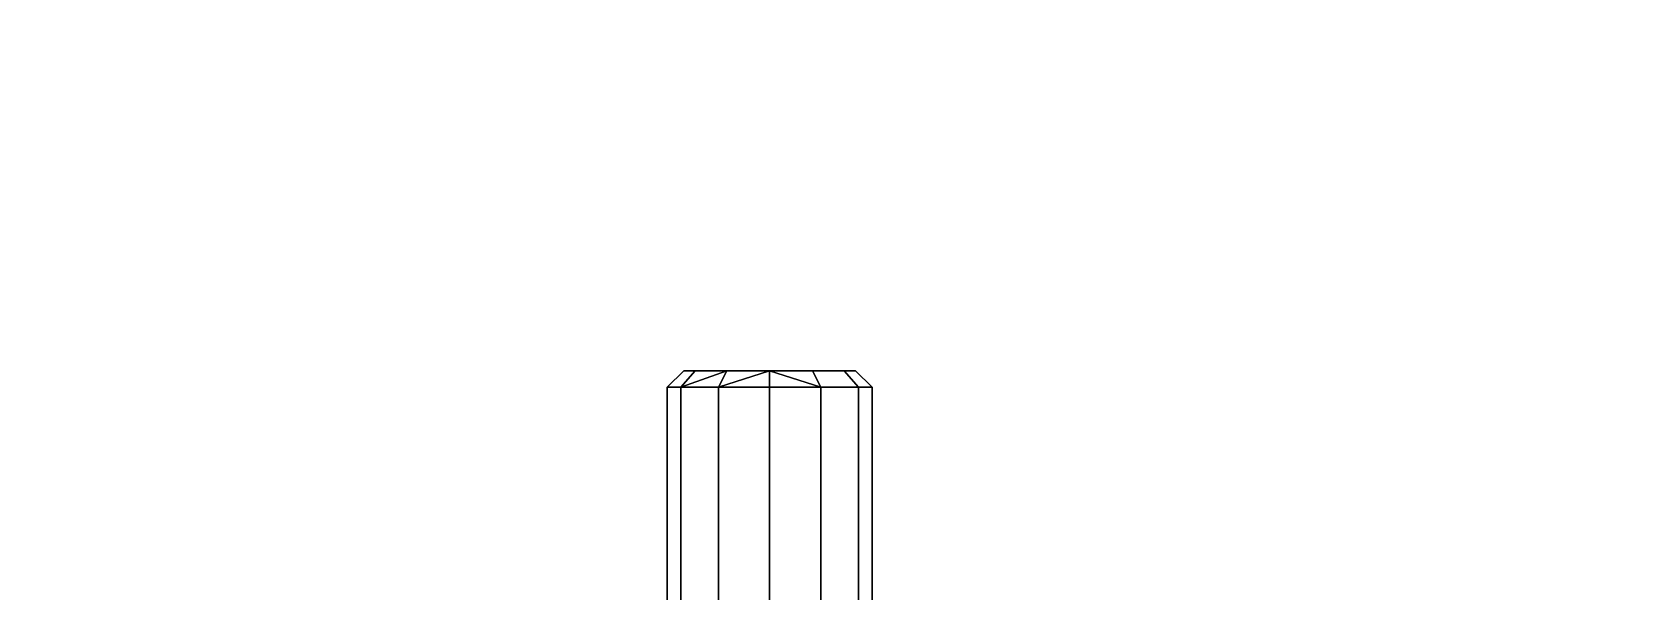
# Model space of a CAD drawing. Extents: x -80 to 2901, y -3352 to 80.
# Drawn here: x 2274.92 to 2323.5, y -1351.69 to -1334.75 of the extents above; entities that cross this region are included whole.
import ezdxf

# ---------------------------------------------------------------- set-up
doc = ezdxf.new("R2010")
doc.units = 0

# ---------------------------------------------------------------- blocks, each defined once
blk = doc.blocks.new('cocina Juan v2.alacena 2p.Lateral Izquierdo1', base_point=(0, 18, 686))
at = {"layer": 'blanco', "color": 0}
for points in [[(18, 18, 686), (18, 577, 686), (0, 577, 686), (0, 18, 686)], [(18, 577, 20), (18, 18, 20), (0, 18, 20), (0, 577, 20)]]:
    blk.add_3dface(points, dxfattribs=at)
blk = doc.blocks.new('cocina Juan v2.alacena 2p.Lateral Izquierdo2', base_point=(19.5, 60.75, 591.5))
at = {"layer": 'ACCESSORY', "color": 0}
for points in [[(11.5, 58.935, 583.55), (11.5, 59.35, 582), (11, 58.85, 582), (11, 58.502, 583.3)], [(11.5, 59.35, 582), (11.5, 58.935, 580.45), (11, 58.502, 580.7), (11, 58.85, 582)], [(11.5, 58.935, 551.55), (11.5, 59.35, 550), (11, 58.85, 550), (11, 58.502, 551.3)], [(11.5, 59.35, 550), (11.5, 58.935, 548.45), (11, 58.502, 548.7), (11, 58.85, 550)], [(11.5, 59.35, 582), (11.5, 58.935, 583.55), (19.5, 58.935, 583.55), (19.5, 59.35, 582)], [(11.5, 58.935, 580.45), (11.5, 59.35, 582), (19.5, 59.35, 582), (19.5, 58.935, 580.45)], [(11.5, 59.35, 550), (11.5, 58.935, 551.55), (19.5, 58.935, 551.55), (19.5, 59.35, 550)], [(11.5, 58.935, 548.45), (11.5, 59.35, 550), (19.5, 59.35, 550), (19.5, 58.935, 548.45)], [(11.5, 57.8, 584.685), (11.5, 58.935, 583.55), (11, 58.502, 583.3), (11, 57.55, 584.252)], [(11.5, 58.935, 580.45), (11.5, 57.8, 579.315), (11, 57.55, 579.748), (11, 58.502, 580.7)], [(11.5, 57.8, 552.685), (11.5, 58.935, 551.55), (11, 58.502, 551.3), (11, 57.55, 552.252)], [(11.5, 58.935, 548.45), (11.5, 57.8, 547.315), (11, 57.55, 547.748), (11, 58.502, 548.7)], [(11.5, 58.935, 583.55), (11.5, 57.8, 584.685), (19.5, 57.8, 584.685), (19.5, 58.935, 583.55)], [(11.5, 57.8, 579.315), (11.5, 58.935, 580.45), (19.5, 58.935, 580.45), (19.5, 57.8, 579.315)], [(11.5, 58.935, 551.55), (11.5, 57.8, 552.685), (19.5, 57.8, 552.685), (19.5, 58.935, 551.55)], [(11.5, 57.8, 547.315), (11.5, 58.935, 548.45), (19.5, 58.935, 548.45), (19.5, 57.8, 547.315)], [(11.5, 56.25, 585.1), (11.5, 57.8, 584.685), (11, 57.55, 584.252), (11, 56.25, 584.6)], [(11.5, 57.8, 579.315), (11.5, 56.25, 578.9), (11, 56.25, 579.4), (11, 57.55, 579.748)], [(11.5, 56.25, 553.1), (11.5, 57.8, 552.685), (11, 57.55, 552.252), (11, 56.25, 552.6)], [(11.5, 57.8, 584.685), (11.5, 56.25, 585.1), (19.5, 56.25, 585.1), (19.5, 57.8, 584.685)], [(11.5, 56.25, 578.9), (11.5, 57.8, 579.315), (19.5, 57.8, 579.315), (19.5, 56.25, 578.9)], [(11.5, 57.8, 552.685), (11.5, 56.25, 553.1), (19.5, 56.25, 553.1), (19.5, 57.8, 552.685)], [(11.5, 56.25, 546.9), (11.5, 57.8, 547.315), (19.5, 57.8, 547.315), (19.5, 56.25, 546.9)], [(11, 54.95, 579.748), (11, 56.25, 579.4), (11.5, 56.25, 578.9), (11.5, 54.7, 579.315)], [(11, 56.25, 552.6), (11, 54.95, 552.252), (11.5, 54.7, 552.685), (11.5, 56.25, 553.1)], [(11, 54.95, 547.748), (11, 56.25, 547.4), (11.5, 56.25, 546.9), (11.5, 54.7, 547.315)], [(11.5, 56.25, 585.1), (11.5, 54.7, 584.685), (19.5, 54.7, 584.685), (19.5, 56.25, 585.1)], [(11.5, 54.7, 579.315), (11.5, 56.25, 578.9), (19.5, 56.25, 578.9), (19.5, 54.7, 579.315)], [(11.5, 56.25, 553.1), (11.5, 54.7, 552.685), (19.5, 54.7, 552.685), (19.5, 56.25, 553.1)], [(11.5, 54.7, 547.315), (11.5, 56.25, 546.9), (19.5, 56.25, 546.9), (19.5, 54.7, 547.315)], [(11, 53.998, 580.7), (11, 54.95, 579.748), (11.5, 54.7, 579.315), (11.5, 53.565, 580.45)], [(11, 54.95, 552.252), (11, 53.998, 551.3), (11.5, 53.565, 551.55), (11.5, 54.7, 552.685)], [(11, 53.998, 548.7), (11, 54.95, 547.748), (11.5, 54.7, 547.315), (11.5, 53.565, 548.45)], [(11.5, 54.7, 584.685), (11.5, 53.565, 583.55), (19.5, 53.565, 583.55), (19.5, 54.7, 584.685)], [(11.5, 53.565, 580.45), (11.5, 54.7, 579.315), (19.5, 54.7, 579.315), (19.5, 53.565, 580.45)], [(11.5, 54.7, 552.685), (11.5, 53.565, 551.55), (19.5, 53.565, 551.55), (19.5, 54.7, 552.685)], [(11.5, 53.565, 548.45), (11.5, 54.7, 547.315), (19.5, 54.7, 547.315), (19.5, 53.565, 548.45)], [(11, 53.998, 583.3), (11, 53.65, 582), (11.5, 53.15, 582), (11.5, 53.565, 583.55)], [(11, 53.65, 582), (11, 53.998, 580.7), (11.5, 53.565, 580.45), (11.5, 53.15, 582)], [(11, 53.998, 551.3), (11, 53.65, 550), (11.5, 53.15, 550), (11.5, 53.565, 551.55)], [(11, 53.65, 550), (11, 53.998, 548.7), (11.5, 53.565, 548.45), (11.5, 53.15, 550)], [(11.5, 53.565, 583.55), (11.5, 53.15, 582), (19.5, 53.15, 582), (19.5, 53.565, 583.55)], [(11.5, 53.15, 582), (11.5, 53.565, 580.45), (19.5, 53.565, 580.45), (19.5, 53.15, 582)], [(11.5, 53.565, 551.55), (11.5, 53.15, 550), (19.5, 53.15, 550), (19.5, 53.565, 551.55)], [(11.5, 53.15, 550), (11.5, 53.565, 548.45), (19.5, 53.565, 548.45), (19.5, 53.15, 550)]]:
    blk.add_3dface(points, dxfattribs=at)
at = {"layer": 'ACCESSORY', "color": 0, "invisible_edges": 8}
for points in [[(11, 58.502, 583.3), (11, 58.85, 582), (11, 53.65, 582), (11, 58.502, 583.3)], [(11, 53.65, 582), (11, 58.85, 582), (11, 53.998, 580.7), (11, 53.65, 582)], [(11, 58.502, 580.7), (11, 53.998, 580.7), (11, 58.85, 582), (11, 58.502, 580.7)], [(11, 58.502, 551.3), (11, 58.85, 550), (11, 53.65, 550), (11, 58.502, 551.3)], [(11, 53.65, 550), (11, 58.85, 550), (11, 53.998, 548.7), (11, 53.65, 550)], [(11, 58.502, 548.7), (11, 53.998, 548.7), (11, 58.85, 550), (11, 58.502, 548.7)], [(11, 58.502, 583.3), (11, 53.998, 583.3), (11, 57.55, 584.252), (11, 58.502, 583.3)], [(11, 53.998, 583.3), (11, 58.502, 583.3), (11, 53.65, 582), (11, 53.998, 583.3)], [(11, 54.95, 579.748), (11, 53.998, 580.7), (11, 58.502, 580.7), (11, 54.95, 579.748)], [(11, 57.55, 579.748), (11, 54.95, 579.748), (11, 58.502, 580.7), (11, 57.55, 579.748)], [(11, 58.502, 551.3), (11, 53.998, 551.3), (11, 57.55, 552.252), (11, 58.502, 551.3)], [(11, 53.998, 551.3), (11, 58.502, 551.3), (11, 53.65, 550), (11, 53.998, 551.3)], [(11, 54.95, 547.748), (11, 53.998, 548.7), (11, 58.502, 548.7), (11, 54.95, 547.748)], [(11, 57.55, 547.748), (11, 54.95, 547.748), (11, 58.502, 548.7), (11, 57.55, 547.748)], [(11, 57.55, 547.748), (11.5, 57.8, 547.315), (11, 56.25, 547.4), (11, 57.55, 547.748)], [(11.5, 57.8, 547.315), (11.5, 56.25, 546.9), (11, 56.25, 547.4), (11.5, 57.8, 547.315)], [(11, 56.25, 584.6), (11, 57.55, 584.252), (11, 54.95, 584.252), (11, 56.25, 584.6)], [(11, 54.95, 584.252), (11, 57.55, 584.252), (11, 53.998, 583.3), (11, 54.95, 584.252)], [(11, 57.55, 579.748), (11, 56.25, 579.4), (11, 54.95, 579.748), (11, 57.55, 579.748)], [(11, 56.25, 552.6), (11, 57.55, 552.252), (11, 54.95, 552.252), (11, 56.25, 552.6)], [(11, 54.95, 552.252), (11, 57.55, 552.252), (11, 53.998, 551.3), (11, 54.95, 552.252)], [(11, 57.55, 547.748), (11, 56.25, 547.4), (11, 54.95, 547.748), (11, 57.55, 547.748)], [(11.5, 56.25, 585.1), (11, 56.25, 584.6), (11.5, 54.7, 584.685), (11.5, 56.25, 585.1)], [(11, 54.95, 584.252), (11.5, 54.7, 584.685), (11, 56.25, 584.6), (11, 54.95, 584.252)], [(11, 54.95, 584.252), (11.5, 53.565, 583.55), (11.5, 54.7, 584.685), (11, 54.95, 584.252)], [(11, 54.95, 584.252), (11, 53.998, 583.3), (11.5, 53.565, 583.55), (11, 54.95, 584.252)]]:
    blk.add_3dface(points, dxfattribs=at)
blk = doc.blocks.new('cocina Juan v2.alacena 2p.Lateral Izquierdo3', base_point=(19.5, 60.75, 145.5))
at = {"layer": 'ACCESSORY', "color": 0}
for points in [[(11.5, 58.935, 137.55), (11.5, 59.35, 136), (11, 58.85, 136), (11, 58.502, 137.3)], [(11.5, 59.35, 136), (11.5, 58.935, 134.45), (11, 58.502, 134.7), (11, 58.85, 136)], [(11.5, 58.935, 105.55), (11.5, 59.35, 104), (11, 58.85, 104), (11, 58.502, 105.3)], [(11.5, 59.35, 104), (11.5, 58.935, 102.45), (11, 58.502, 102.7), (11, 58.85, 104)], [(11.5, 59.35, 136), (11.5, 58.935, 137.55), (19.5, 58.935, 137.55), (19.5, 59.35, 136)], [(11.5, 58.935, 134.45), (11.5, 59.35, 136), (19.5, 59.35, 136), (19.5, 58.935, 134.45)], [(11.5, 59.35, 104), (11.5, 58.935, 105.55), (19.5, 58.935, 105.55), (19.5, 59.35, 104)], [(11.5, 58.935, 102.45), (11.5, 59.35, 104), (19.5, 59.35, 104), (19.5, 58.935, 102.45)], [(11.5, 57.8, 138.685), (11.5, 58.935, 137.55), (11, 58.502, 137.3), (11, 57.55, 138.252)], [(11.5, 58.935, 134.45), (11.5, 57.8, 133.315), (11, 57.55, 133.748), (11, 58.502, 134.7)], [(11.5, 57.8, 106.685), (11.5, 58.935, 105.55), (11, 58.502, 105.3), (11, 57.55, 106.252)], [(11.5, 58.935, 102.45), (11.5, 57.8, 101.315), (11, 57.55, 101.748), (11, 58.502, 102.7)], [(11.5, 58.935, 137.55), (11.5, 57.8, 138.685), (19.5, 57.8, 138.685), (19.5, 58.935, 137.55)], [(11.5, 57.8, 133.315), (11.5, 58.935, 134.45), (19.5, 58.935, 134.45), (19.5, 57.8, 133.315)], [(11.5, 58.935, 105.55), (11.5, 57.8, 106.685), (19.5, 57.8, 106.685), (19.5, 58.935, 105.55)], [(11.5, 57.8, 101.315), (11.5, 58.935, 102.45), (19.5, 58.935, 102.45), (19.5, 57.8, 101.315)], [(11.5, 56.25, 139.1), (11.5, 57.8, 138.685), (11, 57.55, 138.252), (11, 56.25, 138.6)], [(11.5, 57.8, 133.315), (11.5, 56.25, 132.9), (11, 56.25, 133.4), (11, 57.55, 133.748)], [(11.5, 56.25, 107.1), (11.5, 57.8, 106.685), (11, 57.55, 106.252), (11, 56.25, 106.6)], [(11.5, 57.8, 138.685), (11.5, 56.25, 139.1), (19.5, 56.25, 139.1), (19.5, 57.8, 138.685)], [(11.5, 56.25, 132.9), (11.5, 57.8, 133.315), (19.5, 57.8, 133.315), (19.5, 56.25, 132.9)], [(11.5, 57.8, 106.685), (11.5, 56.25, 107.1), (19.5, 56.25, 107.1), (19.5, 57.8, 106.685)], [(11.5, 56.25, 100.9), (11.5, 57.8, 101.315), (19.5, 57.8, 101.315), (19.5, 56.25, 100.9)], [(11, 54.95, 133.748), (11, 56.25, 133.4), (11.5, 56.25, 132.9), (11.5, 54.7, 133.315)], [(11, 56.25, 106.6), (11, 54.95, 106.252), (11.5, 54.7, 106.685), (11.5, 56.25, 107.1)], [(11, 54.95, 101.748), (11, 56.25, 101.4), (11.5, 56.25, 100.9), (11.5, 54.7, 101.315)], [(11.5, 56.25, 139.1), (11.5, 54.7, 138.685), (19.5, 54.7, 138.685), (19.5, 56.25, 139.1)], [(11.5, 54.7, 133.315), (11.5, 56.25, 132.9), (19.5, 56.25, 132.9), (19.5, 54.7, 133.315)], [(11.5, 56.25, 107.1), (11.5, 54.7, 106.685), (19.5, 54.7, 106.685), (19.5, 56.25, 107.1)], [(11.5, 54.7, 101.315), (11.5, 56.25, 100.9), (19.5, 56.25, 100.9), (19.5, 54.7, 101.315)], [(11, 53.998, 134.7), (11, 54.95, 133.748), (11.5, 54.7, 133.315), (11.5, 53.565, 134.45)], [(11, 54.95, 106.252), (11, 53.998, 105.3), (11.5, 53.565, 105.55), (11.5, 54.7, 106.685)], [(11, 53.998, 102.7), (11, 54.95, 101.748), (11.5, 54.7, 101.315), (11.5, 53.565, 102.45)], [(11.5, 54.7, 138.685), (11.5, 53.565, 137.55), (19.5, 53.565, 137.55), (19.5, 54.7, 138.685)], [(11.5, 53.565, 134.45), (11.5, 54.7, 133.315), (19.5, 54.7, 133.315), (19.5, 53.565, 134.45)], [(11.5, 54.7, 106.685), (11.5, 53.565, 105.55), (19.5, 53.565, 105.55), (19.5, 54.7, 106.685)], [(11.5, 53.565, 102.45), (11.5, 54.7, 101.315), (19.5, 54.7, 101.315), (19.5, 53.565, 102.45)], [(11, 53.998, 137.3), (11, 53.65, 136), (11.5, 53.15, 136), (11.5, 53.565, 137.55)], [(11, 53.65, 136), (11, 53.998, 134.7), (11.5, 53.565, 134.45), (11.5, 53.15, 136)], [(11, 53.998, 105.3), (11, 53.65, 104), (11.5, 53.15, 104), (11.5, 53.565, 105.55)], [(11, 53.65, 104), (11, 53.998, 102.7), (11.5, 53.565, 102.45), (11.5, 53.15, 104)], [(11.5, 53.565, 137.55), (11.5, 53.15, 136), (19.5, 53.15, 136), (19.5, 53.565, 137.55)], [(11.5, 53.15, 136), (11.5, 53.565, 134.45), (19.5, 53.565, 134.45), (19.5, 53.15, 136)], [(11.5, 53.565, 105.55), (11.5, 53.15, 104), (19.5, 53.15, 104), (19.5, 53.565, 105.55)], [(11.5, 53.15, 104), (11.5, 53.565, 102.45), (19.5, 53.565, 102.45), (19.5, 53.15, 104)]]:
    blk.add_3dface(points, dxfattribs=at)
at = {"layer": 'ACCESSORY', "color": 0, "invisible_edges": 8}
for points in [[(11, 58.502, 137.3), (11, 58.85, 136), (11, 53.65, 136), (11, 58.502, 137.3)], [(11, 53.65, 136), (11, 58.85, 136), (11, 53.998, 134.7), (11, 53.65, 136)], [(11, 58.502, 134.7), (11, 53.998, 134.7), (11, 58.85, 136), (11, 58.502, 134.7)], [(11, 58.502, 105.3), (11, 58.85, 104), (11, 53.65, 104), (11, 58.502, 105.3)], [(11, 53.65, 104), (11, 58.85, 104), (11, 53.998, 102.7), (11, 53.65, 104)], [(11, 58.502, 102.7), (11, 53.998, 102.7), (11, 58.85, 104), (11, 58.502, 102.7)], [(11, 58.502, 137.3), (11, 53.998, 137.3), (11, 57.55, 138.252), (11, 58.502, 137.3)], [(11, 53.998, 137.3), (11, 58.502, 137.3), (11, 53.65, 136), (11, 53.998, 137.3)], [(11, 54.95, 133.748), (11, 53.998, 134.7), (11, 58.502, 134.7), (11, 54.95, 133.748)], [(11, 57.55, 133.748), (11, 54.95, 133.748), (11, 58.502, 134.7), (11, 57.55, 133.748)], [(11, 58.502, 105.3), (11, 53.998, 105.3), (11, 57.55, 106.252), (11, 58.502, 105.3)], [(11, 53.998, 105.3), (11, 58.502, 105.3), (11, 53.65, 104), (11, 53.998, 105.3)], [(11, 54.95, 101.748), (11, 53.998, 102.7), (11, 58.502, 102.7), (11, 54.95, 101.748)], [(11, 57.55, 101.748), (11, 54.95, 101.748), (11, 58.502, 102.7), (11, 57.55, 101.748)], [(11, 57.55, 101.748), (11.5, 57.8, 101.315), (11, 56.25, 101.4), (11, 57.55, 101.748)], [(11.5, 57.8, 101.315), (11.5, 56.25, 100.9), (11, 56.25, 101.4), (11.5, 57.8, 101.315)], [(11, 56.25, 138.6), (11, 57.55, 138.252), (11, 54.95, 138.252), (11, 56.25, 138.6)], [(11, 54.95, 138.252), (11, 57.55, 138.252), (11, 53.998, 137.3), (11, 54.95, 138.252)], [(11, 57.55, 133.748), (11, 56.25, 133.4), (11, 54.95, 133.748), (11, 57.55, 133.748)], [(11, 56.25, 106.6), (11, 57.55, 106.252), (11, 54.95, 106.252), (11, 56.25, 106.6)], [(11, 54.95, 106.252), (11, 57.55, 106.252), (11, 53.998, 105.3), (11, 54.95, 106.252)], [(11, 57.55, 101.748), (11, 56.25, 101.4), (11, 54.95, 101.748), (11, 57.55, 101.748)], [(11.5, 56.25, 139.1), (11, 56.25, 138.6), (11.5, 54.7, 138.685), (11.5, 56.25, 139.1)], [(11, 54.95, 138.252), (11.5, 54.7, 138.685), (11, 56.25, 138.6), (11, 54.95, 138.252)], [(11, 54.95, 138.252), (11.5, 53.565, 137.55), (11.5, 54.7, 138.685), (11, 54.95, 138.252)], [(11, 54.95, 138.252), (11, 53.998, 137.3), (11.5, 53.565, 137.55), (11, 54.95, 138.252)]]:
    blk.add_3dface(points, dxfattribs=at)
blk = doc.blocks.new('cocina Juan v2.alacena 2p.Lateral Izquierdo')
for name, p in [('cocina Juan v2.alacena 2p.Lateral Izquierdo2', (19.5, 60.75, 591.5)), ('cocina Juan v2.alacena 2p.Lateral Izquierdo3', (19.5, 60.75, 145.5))]:
    blk.add_blockref(name, p)
at = {"layer": 'Blanco'}
blk.add_blockref('cocina Juan v2.alacena 2p.Lateral Izquierdo1', (0, 18, 686), dxfattribs=at)
blk = doc.blocks.new('cocina Juan v2.alacena 2p')
at = {"layer": 'cocina Juan v2.alacena 2p.Lateral Izquierdo'}
blk.add_blockref('cocina Juan v2.alacena 2p.Lateral Izquierdo', (0, 0), dxfattribs=at)

msp = doc.modelspace()

# ---------------------------------------------------------------- block references
at = {"rotation": -90}
msp.add_blockref('cocina Juan v2.alacena 2p', (2241, -1334, 1900), dxfattribs=at)

doc.saveas('drawing.dxf')
